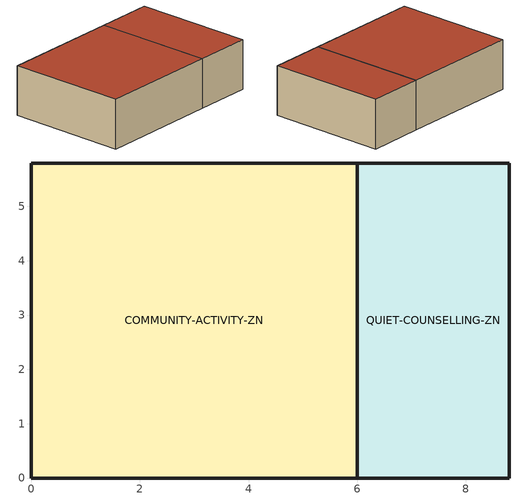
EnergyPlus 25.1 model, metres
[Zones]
COMMUNITY-ACTIVITY-ZN
 floor ground (EW3B01-ConstructionSet Floor): 0,0 0,5.8 6,5.8 6,0 z0
 wall outside (EW3B01-ConstructionSet Wall): 0,5.8 0,0 6,0 6,5.8 0,5.8 z0:2.44
 roof outside (EW3B01-ConstructionSet Roof): 6,0 6,5.8 0,5.8 0,0 z2.44
QUIET-COUNSELLING-ZN
 floor ground (EW3B01-ConstructionSet Floor): 6,0 6,5.8 8.8,5.8 8.8,0 z0
 wall outside (EW3B01-ConstructionSet Wall): 8.8,0 8.8,5.8 6,5.8 6,0 8.8,0 z0:2.44
 roof outside (EW3B01-ConstructionSet Roof): 8.8,0 8.8,5.8 6,5.8 6,0 z2.44
[Building]
multi-cli-3-revit-archicad-openstudio-task-01-windows
[Material] Thermal Absorptance=0.9; Solar Absorptance=0.7; Visible Absorptance=0.7
Name | Roughness | Thickness {m} | Conductivity {W/m-K} | Density {kg/m3} | Specific Heat {J/kg-K}
EW Floor Slab | MediumRough | 0.18 | 1.4 | 2200 | 900
EW Roof Insulation | MediumSmooth | 0.24 | 0.055 | 120 | 1000
EW Wall Insulation | MediumSmooth | 0.2 | 0.08 | 160 | 900
[Construction]
EW3B01-ConstructionSet Floor: EW Floor Slab
EW3B01-ConstructionSet Roof: EW Roof Insulation
EW3B01-ConstructionSet Wall: EW Wall Insulation
[Zone] Multiplier=1; Part of Total Floor Area=Yes
COMMUNITY-ACTIVITY-ZN; QUIET-COUNSELLING-ZN
[Space]
Name | Zone
COMMUNITY-ACTIVITY | COMMUNITY-ACTIVITY-ZN
QUIET-COUNSELLING | QUIET-COUNSELLING-ZN
[Lights] Design Level Calculation Method=Watts/Area; Fraction Replaceable=1
Name | Zone or ZoneList or Space or SpaceList | Schedule | Watts per Floor Area {W/m2}
COMMUNITY-ACTIVITY Lights | COMMUNITY-ACTIVITY | ACTIVITY-SCHEDULE | 8
QUIET-COUNSELLING Lights | QUIET-COUNSELLING | COUNSELLING-SCHEDULE | 6
[People] Number of People Calculation Method=People/Area; Fraction Radiant=0.3; Activity Level Schedule=Occupant Activity 120W
Name | Zone or ZoneList or Space or SpaceList | Number of People Schedule | People per Floor Area {person/m2}
COMMUNITY-ACTIVITY People | COMMUNITY-ACTIVITY | ACTIVITY-SCHEDULE | 0.12
QUIET-COUNSELLING People | QUIET-COUNSELLING | COUNSELLING-SCHEDULE | 0.04
[ElectricEquipment] Design Level Calculation Method=Watts/Area
Name | Zone or ZoneList or Space or SpaceList | Schedule | Watts per Floor Area {W/m2}
COMMUNITY-ACTIVITY Equipment | COMMUNITY-ACTIVITY | ACTIVITY-SCHEDULE | 6
QUIET-COUNSELLING Equipment | QUIET-COUNSELLING | COUNSELLING-SCHEDULE | 3
[ZoneControl:Thermostat] Temperature Difference Between Cutout And Setpoint {deltaC}=0
Name | Zone or ZoneList | Control Type Schedule | Control 1
COMMUNITY-ACTIVITY-ZN Thermostat | COMMUNITY-ACTIVITY-ZN | COMMUNITY-ACTIVITY-ZN Thermostat Schedule | COMMUNITY-ACTIVITY Thermostat
QUIET-COUNSELLING-ZN Thermostat | QUIET-COUNSELLING-ZN | QUIET-COUNSELLING-ZN Thermostat Schedule | QUIET-COUNSELLING Thermostat
[ThermostatSetpoint:DualSetpoint] Heating Setpoint Temperature Schedule=Heating Setpoint 20C; Cooling Setpoint Temperature Schedule=Cooling Setpoint 24C
COMMUNITY-ACTIVITY Thermostat; QUIET-COUNSELLING Thermostat
[ZoneVentilation:DesignFlowRate] Design Flow Rate Calculation Method=Flow/Person
Name | Zone or ZoneList or Space or SpaceList | Schedule | Flow Rate per Person {m3/s-person}
COMMUNITY-ACTIVITY-ZN Ventilation per Person | COMMUNITY-ACTIVITY-ZN | ACTIVITY-SCHEDULE | 0.01
QUIET-COUNSELLING-ZN Ventilation per Person | QUIET-COUNSELLING-ZN | COUNSELLING-SCHEDULE | 0.008
[Schedule:Day:Interval]
Schedule Day 4: No, 06:00, 0.05, 08:00, 0.5, 18:00, 1, 22:00, 0.2, 24:00, 0.05
Schedule Day 3: No, 24:00, 120
Schedule Day 1: No, 24:00, 20
Schedule Day 2: No, 24:00, 24
Schedule Day 5: No, 08:00, 0.05, 18:00, 0.7, 20:00, 0.1, 24:00, 0.05
[Schedule:Week:Daily]
ACTIVITY-SCHEDULE Week Rule - Jan1-Dec31: Schedule Day 4, Schedule Day 4, Schedule Day 4, Schedule Day 4, Schedule Day 4, Schedule Day 4, Schedule Day 4, Schedule Day 4, Schedule Day 4, Schedule Day 4, Schedule Day 4, Schedule Day 4
Occupant Activity 120W Week Rule - Jan1-Dec31: Schedule Day 3, Schedule Day 3, Schedule Day 3, Schedule Day 3, Schedule Day 3, Schedule Day 3, Schedule Day 3, Schedule Day 3, Schedule Day 3, Schedule Day 3, Schedule Day 3, Schedule Day 3
Heating Setpoint 20C Week Rule - Jan1-Dec31: Schedule Day 1, Schedule Day 1, Schedule Day 1, Schedule Day 1, Schedule Day 1, Schedule Day 1, Schedule Day 1, Schedule Day 1, Schedule Day 1, Schedule Day 1, Schedule Day 1, Schedule Day 1
Cooling Setpoint 24C Week Rule - Jan1-Dec31: Schedule Day 2, Schedule Day 2, Schedule Day 2, Schedule Day 2, Schedule Day 2, Schedule Day 2, Schedule Day 2, Schedule Day 2, Schedule Day 2, Schedule Day 2, Schedule Day 2, Schedule Day 2
COUNSELLING-SCHEDULE Week Rule - Jan1-Dec31: Schedule Day 5, Schedule Day 5, Schedule Day 5, Schedule Day 5, Schedule Day 5, Schedule Day 5, Schedule Day 5, Schedule Day 5, Schedule Day 5, Schedule Day 5, Schedule Day 5, Schedule Day 5
[Schedule:Year]
ACTIVITY-SCHEDULE: ACTIVITY-SCHEDULE Week Rule - Jan1-Dec31, 1, 1, 12, 31
Occupant Activity 120W: Occupant Activity 120W Week Rule - Jan1-Dec31, 1, 1, 12, 31
Heating Setpoint 20C: Heating Setpoint 20C Week Rule - Jan1-Dec31, 1, 1, 12, 31
Cooling Setpoint 24C: Cooling Setpoint 24C Week Rule - Jan1-Dec31, 1, 1, 12, 31
COUNSELLING-SCHEDULE: COUNSELLING-SCHEDULE Week Rule - Jan1-Dec31, 1, 1, 12, 31
[Schedule:Compact]
COMMUNITY-ACTIVITY-ZN Thermostat Schedule; QUIET-COUNSELLING-ZN Thermostat Schedule: Through: 12/31, For: AllDays, Until: 24:00, 4
